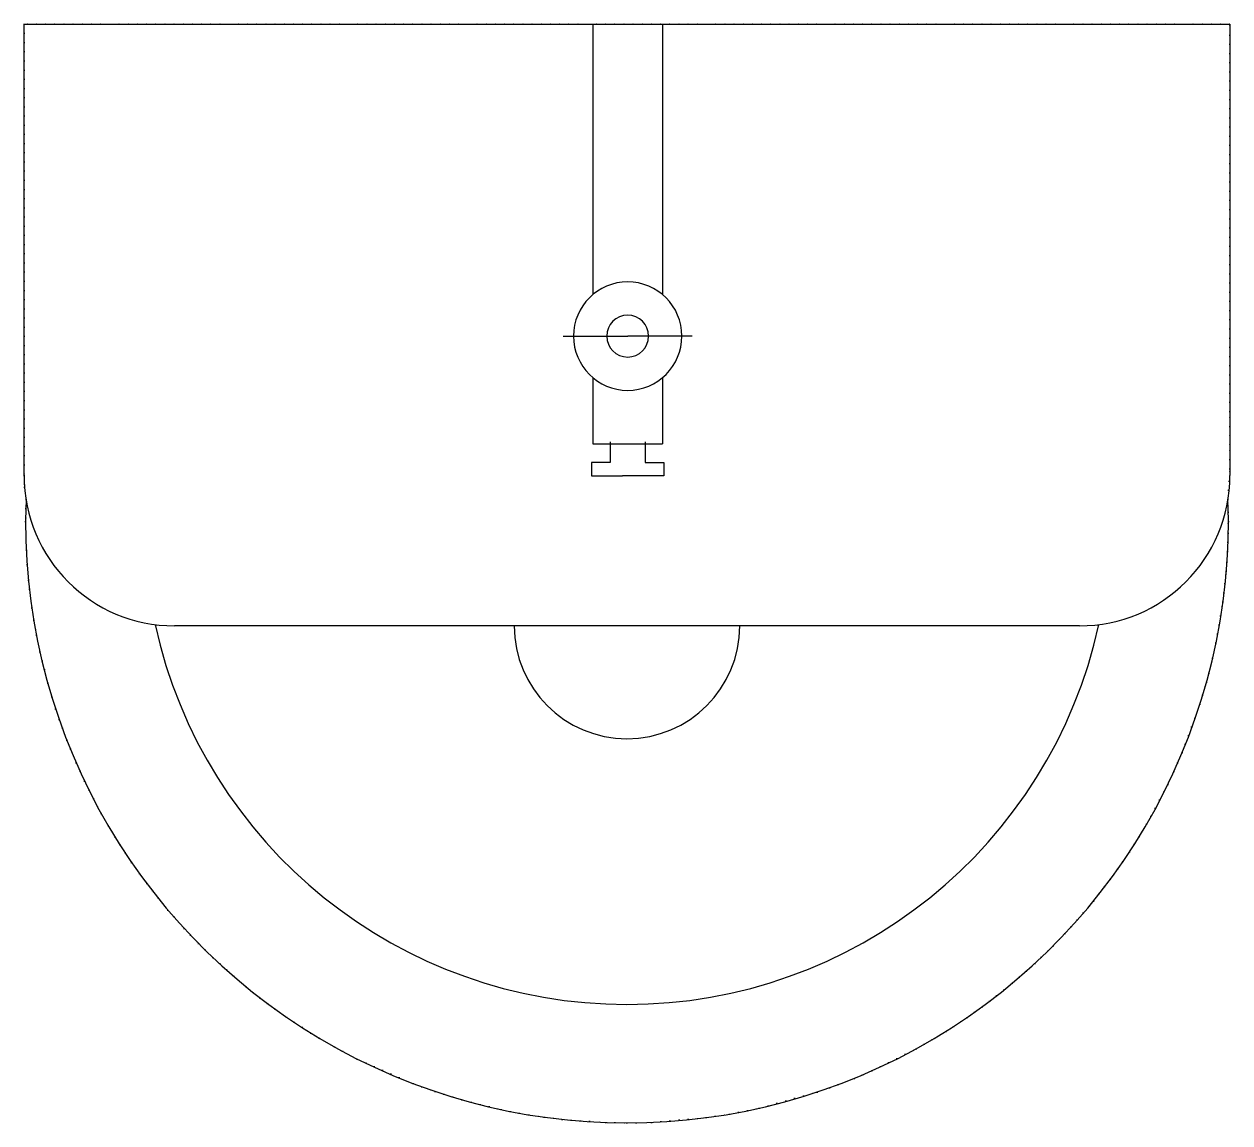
# Model space of a CAD drawing. Header units: millimetres. Extents: x 0 to 407, y -371 to 0.
import ezdxf

# ---------------------------------------------------------------- set-up
doc = ezdxf.new("R2010")
doc.units = ezdxf.units.MM
doc.linetypes.add('ACAD_ISO07W100', pattern=[3, 0, -3])
doc.layers.add('家具', color=8, linetype='Continuous', lineweight=25)

msp = doc.modelspace()

# ---------------------------------------------------------------- wipeouts: each hides what was drawn before it
at = {"color": 8, "linetype": 'ACAD_ISO07W100'}
msp.add_wipeout([(0, 0), (0, -152.4), (0.15, -156.35), (0.65, -160.51), (0.65, -160.51), (0.51, -167.96), (0.56, -172.33), (0.63, -174.66), (0.75, -177.65), (1.03, -182.44), (1.48, -187.74), (2.26, -194.55), (2.61, -197.08), (3.26, -201.23), (4.17, -206.32), (5.34, -211.96), (7.98, -222.52), (9.35, -227.2), (10.61, -231.18), (11.85, -234.84), (14.43, -241.84), (17.6, -249.5), (20.4, -255.61), (21.93, -258.74), (26.04, -266.52), (28.36, -270.59), (30.72, -274.53), (32.4, -277.19), (36.3, -283.08), (38.97, -286.87), (41.4, -290.16), (48.59, -299.16), (54.07, -305.38), (58.88, -310.44), (63.73, -315.2), (74.95, -325.09), (79.71, -328.88), (88.65, -335.38), (96.88, -340.74), (104.81, -345.39), (112.51, -349.47), (131.38, -357.77), (138.8, -360.43), (147.98, -363.28), (161.06, -366.54), (167.22, -367.76), (170.5, -368.33), (175.68, -369.11), (181.68, -369.85), (196.41, -370.91), (203.6, -371.04), (211.91, -370.87), (230.34, -369.27), (238.17, -368.08), (248.24, -366.07), (248.24, -366.07), (267.77, -360.64), (272.04, -359.16), (280.27, -356.01), (286.38, -353.4), (301.31, -345.99), (311.22, -340.18), (318.45, -335.44), (323.52, -331.85), (333.69, -323.91), (341.28, -317.25), (347.51, -311.25), (351.49, -307.14), (361.11, -296.15), (369.3, -285.38), (369.3, -285.38), (373.28, -279.55), (379.07, -270.2), (386.25, -256.73), (388.32, -252.35), (391.08, -246.02), (397.1, -229.6), (399.3, -222.21), (401.38, -214.08), (402.51, -208.93), (404.86, -195.1), (405.99, -184.74), (406.43, -178.06), (406.69, -167.96), (406.69, -167.96), (406.55, -160.51), (407.2, -150.14), (407.2, -141.93), (407.2, -139.01), (407.2, -135.91), (407.2, -130.8), (407.2, 0)], dxfattribs=at).dxf.layer = '家具'

# ---------------------------------------------------------------- next in the draw order: linework, layer by layer
at = {"layer": '家具', "color": 2, "linetype": 'ByBlock'}
for p, q in [((0, 0), (407.2, 0)), ((0, -152.4), (0, 0)), ((407.2, 0), (407.2, -152.4)), ((356.4, -203.2), (50.8, -203.2))]:
    msp.add_line(p, q, dxfattribs=at)
at = {"layer": '家具', "color": 2}
for p, q in [((192.07, 0), (192.07, -91.33)), ((215.6, 0), (215.6, -91.33)), ((192.07, -119.38), (192.07, -141.71)), ((215.6, -119.38), (215.6, -141.71)), ((192.07, -141.71), (215.6, -141.71))]:
    msp.add_line(p, q, dxfattribs=at)
at = {"layer": '家具', "color": 8}
for p, q in [((182.04, -105.36), (203.83, -105.36)), ((225.63, -105.36), (203.83, -105.36)), ((197.87, -141.08), (197.87, -148.02)), ((209.79, -141.08), (209.79, -148.02)), ((197.87, -148.02), (191.6, -148.02)), ((191.6, -148.02), (191.6, -152.57)), ((209.79, -148.02), (216.07, -148.02)), ((216.07, -148.02), (216.07, -152.57)), ((191.6, -152.57), (202.07, -152.57)), ((216.07, -152.57), (202.07, -152.57))]:
    msp.add_line(p, q, dxfattribs=at)
at = {"layer": '家具', "color": 8, "linetype": 'ACAD_ISO07W100'}
msp.add_lwpolyline([(0, 0), (0, -152.4), (0.15, -156.35), (0.65, -160.51), (0.65, -160.51), (0.51, -167.96), (0.56, -172.33), (0.63, -174.66), (0.75, -177.65), (1.03, -182.44), (1.48, -187.74), (2.26, -194.55), (2.61, -197.08), (3.26, -201.23), (4.17, -206.32), (5.34, -211.96), (7.98, -222.52), (9.35, -227.2), (10.61, -231.18), (11.85, -234.84), (14.43, -241.84), (17.6, -249.5), (20.4, -255.61), (21.93, -258.74), (26.04, -266.52), (28.36, -270.59), (30.72, -274.53), (32.4, -277.19), (36.3, -283.08), (38.97, -286.87), (41.4, -290.16), (48.59, -299.16), (54.07, -305.38), (58.88, -310.44), (63.73, -315.2), (74.95, -325.09), (79.71, -328.88), (88.65, -335.38), (96.88, -340.74), (104.81, -345.39), (112.51, -349.47), (131.38, -357.77), (138.8, -360.43), (147.98, -363.28), (161.06, -366.54), (167.22, -367.76), (170.5, -368.33), (175.68, -369.11), (181.68, -369.85), (196.41, -370.91), (203.6, -371.04), (211.91, -370.87), (230.34, -369.27), (238.17, -368.08), (248.24, -366.07), (248.24, -366.07), (267.77, -360.64), (272.04, -359.16), (280.27, -356.01), (286.38, -353.4), (301.31, -345.99), (311.22, -340.18), (318.45, -335.44), (323.52, -331.85), (333.69, -323.91), (341.28, -317.25), (347.51, -311.25), (351.49, -307.14), (361.11, -296.15), (369.3, -285.38), (369.3, -285.38), (373.28, -279.55), (379.07, -270.2), (386.25, -256.73), (388.32, -252.35), (391.08, -246.02), (397.1, -229.6), (399.3, -222.21), (401.38, -214.08), (402.51, -208.93), (404.86, -195.1), (405.99, -184.74), (406.43, -178.06), (406.69, -167.96), (406.69, -167.96), (406.55, -160.51), (407.2, -150.14), (407.2, -141.93), (407.2, -139.01), (407.2, -135.91), (407.2, -130.8), (407.2, 0), (0, 0)], close=True, dxfattribs=at)
at = {"layer": '家具', "color": 1}
for centre, radius, start, end in [((203.83, -105.36), 18.31, 90, 270), ((203.83, -105.36), 18.31, 270, 90), ((203.6, -167.96), 163.09, 192.3291, 347.6709)]:
    msp.add_arc(centre, radius, start, end, dxfattribs=at)
at = {"layer": '家具', "color": 8}
for start, end in [(90, 270), (270, 90)]:
    msp.add_arc((203.83, -105.36), 7.07, start, end, dxfattribs=at)
at = {"layer": '家具', "color": 2, "linetype": 'ByBlock'}
for centre, start, end in [((50.8, -152.4), 180, 270), ((356.4, -152.4), 270, 0)]:
    msp.add_arc(centre, 50.8, start, end, dxfattribs=at)
at = {"layer": '家具', "color": 2}
msp.add_arc((203.6, -167.96), 203.09, 177.8981, 2.1019, dxfattribs=at)
at = {"layer": '家具', "color": 8, "linetype": 'ByBlock'}
msp.add_arc((203.6, -203.2), 38.1, 180, 0, dxfattribs=at)

doc.saveas('drawing.dxf')
